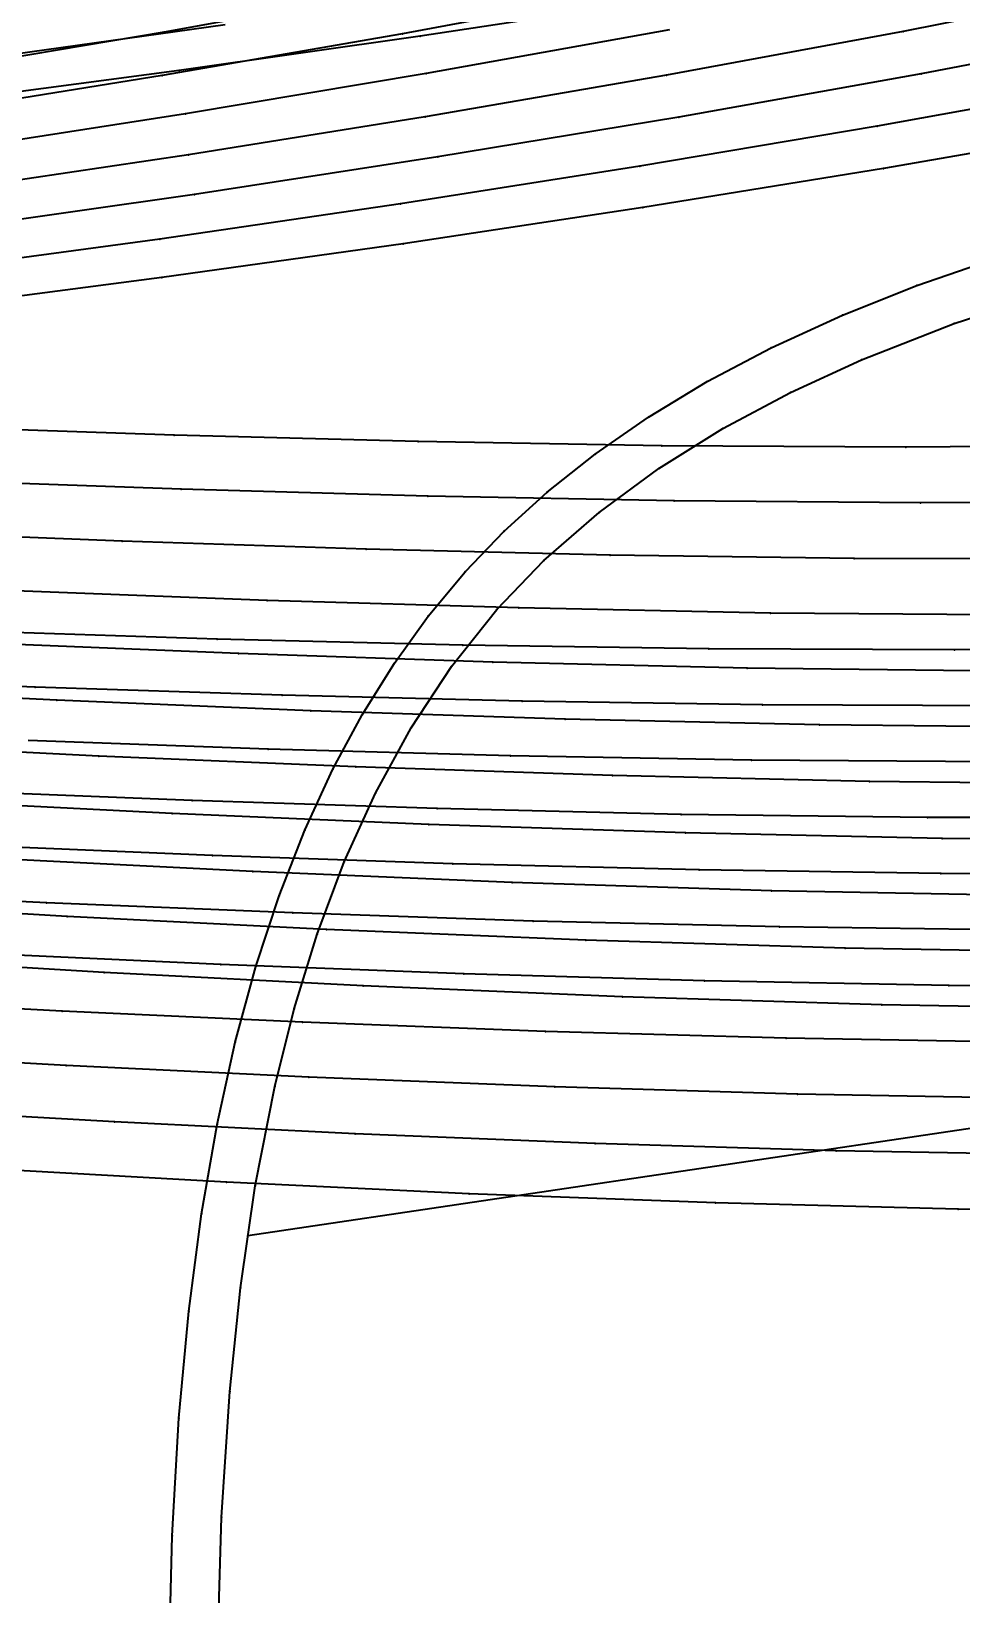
# Model space of a CAD drawing. Extents: x -2408 to 1029, y -526 to 2095.
# Drawn here: x 74.6 to 132.8, y 660.7 to 758.6 of the extents above; entities that cross this region are included whole.
import ezdxf

# ---------------------------------------------------------------- set-up
doc = ezdxf.new("R2010")
doc.units = 0

# ---------------------------------------------------------------- blocks, each defined once
blk = doc.blocks.new(' -30')
at = {"layer": '1'}
blk.add_lwpolyline([(-163.454082, 298.815083), (-162.016418, 283.780372), (-160.436096, 268.558598), (-173.768204, 266.649445), (-188.667498, 264.712024), (-203.19989, 263.048262), (-216.107723, 261.813037), (-229.421255, 260.78349), (-243.263953, 259.962451), (-257.471019, 259.367945), (-272.871859, 258.980271), (-288.252151, 258.829027), (-303.657875, 258.883488), (-319.057422, 259.1144), (-334.458205, 259.495196), (-349.768717, 259.996987)], dxfattribs=at)
at = {"layer": '14'}
blk.add_lwpolyline([(-173.270542, 300.511935), (-171.882557, 285.575774), (-171.312866, 279.854584), (-173.497036, 279.543347), (-187.889222, 277.624262), (-204.537502, 275.677619), (-215.577614, 274.602795), (-228.63946, 273.564135), (-243.901694, 272.646423), (-259.179873, 272.019393), (-274.610629, 271.65346), (-291.307569, 271.525076), (-306.589246, 271.6156), (-321.870087, 271.876495), (-337.149428, 272.281161), (-352.426916, 272.803001)], dxfattribs=at)
at = {"layer": '3'}
for p in [(-337.149428, 272.281161), (-321.870087, 271.876495), (-306.589246, 271.6156), (-291.307569, 271.525076), (-334.458205, 259.495196), (-319.057422, 259.1144), (-303.657875, 258.883488), (-288.252151, 258.829027)]:
    blk.add_point(p, dxfattribs=at)
blk = doc.blocks.new('0-30')
at = {"layer": '1'}
blk.add_lwpolyline([(-4.527335, 329.942394), (-4.311642, 338.338658), (-3.891638, 345.716569), (-3.27397, 352.414267), (-2.471314, 358.5206), (-1.497075, 364.114352), (-0.357804, 369.269882), (0.930721, 374.002062), (2.386743, 378.43129), (4.000717, 382.552005), (5.760856, 386.364188), (7.596124, 389.772288), (9.615115, 393.006946), (11.736747, 395.947567), (14.059085, 398.734563), (16.497363, 401.271966), (19.18562, 403.71423), (22.191461, 406.101699), (25.529087, 408.417798), (29.20501, 410.643886), (33.218057, 412.761767), (37.696333, 414.813899), (42.35638, 416.665216), (47.51731, 418.438788)], dxfattribs=at)
at = {"layer": '14'}
blk.add_lwpolyline([(-1.454027, 331.650939), (-1.210415, 339.522937), (-0.701693, 347.389843), (-0.032166, 353.88325), (0.897487, 360.26998), (2.12182, 366.503155), (3.336677, 371.347633), (4.779938, 376.039835), (6.469293, 380.555761), (8.422437, 384.871411), (10.657061, 388.962784), (13.190862, 392.805887), (16.041524, 396.376705), (18.980426, 399.431476), (22.445647, 402.451106), (26.195345, 405.203638), (30.203556, 407.704215), (34.44431, 409.967974), (38.891638, 412.010052), (44.701731, 414.273972), (50.743294, 416.244731)], dxfattribs=at)
at = {"layer": '2'}
blk.add_point((0.427626, 357.145462), dxfattribs=at)
at = {"layer": '3'}
for p in [(42.35638, 416.665216), (37.696333, 414.813899), (44.701731, 414.273972), (33.218057, 412.761767), (38.891638, 412.010052), (29.20501, 410.643886), (34.44431, 409.967974), (25.529087, 408.417798), (30.203556, 407.704215), (22.191461, 406.101699), (26.195345, 405.203638), (19.18562, 403.71423), (22.445647, 402.451106), (16.497363, 401.271966), (18.980426, 399.431476), (14.059085, 398.734563), (16.041524, 396.376705), (11.736747, 395.947567), (9.615115, 393.006946), (13.190862, 392.805887), (7.596124, 389.772288), (10.657061, 388.962784), (5.760856, 386.364188), (8.422437, 384.871411), (4.000717, 382.552005), (6.469293, 380.555761), (2.386743, 378.43129), (4.779938, 376.039835), (0.930721, 374.002062), (3.336677, 371.347633), (-0.357804, 369.269882), (2.12182, 366.503155), (-1.497075, 364.114352), (0.897487, 360.26998), (-2.471314, 358.5206), (-0.032166, 353.88325), (-3.27397, 352.414267), (-0.701693, 347.389843), (-3.891638, 345.716569), (-1.210415, 339.522937), (-4.311642, 338.338658)]:
    blk.add_point(p, dxfattribs=at)
at = {"layer": '8'}
blk.add_lwpolyline([(106.729412, 372.92263), (0.427626, 357.145462)], dxfattribs=at)
blk = doc.blocks.new(' -31')
at = {"layer": '1'}
blk.add_lwpolyline([(-159.505086, 309.225532), (-158.364278, 295.179276), (-156.923783, 280.141077), (-155.34255, 264.988613), (-168.96676, 263.096227), (-183.940818, 261.203966), (-198.581317, 259.566592), (-212.384872, 258.273596), (-226.352458, 257.223109), (-240.336739, 256.419421), (-255.126157, 255.825471), (-270.164629, 255.467386), (-285.251046, 255.329408), (-300.293742, 255.386478), (-315.345961, 255.613307), (-330.384005, 255.985714), (-345.867439, 256.497014), (-360.898203, 257.092448)], dxfattribs=at)
at = {"layer": '14'}
blk.add_lwpolyline([(-169.285467, 310.702537), (-168.19054, 297.006751), (-166.80255, 282.070584), (-166.232853, 276.349373), (-169.030517, 275.960264), (-184.036003, 274.012092), (-200.913119, 272.094213), (-212.156456, 271.031151), (-227.563698, 269.864774), (-242.994224, 269.007249), (-258.438914, 268.43259), (-274.469515, 268.107542), (-290.377555, 268.028432), (-305.823296, 268.152585), (-321.267783, 268.447564), (-336.710409, 268.887078), (-352.150871, 269.444846)], dxfattribs=at)
at = {"layer": '3'}
for p in [(-336.710409, 268.887078), (-321.267783, 268.447564), (-305.823296, 268.152585), (-290.377555, 268.028432), (-345.867439, 256.497014), (-330.384005, 255.985714), (-315.345961, 255.613307), (-300.293742, 255.386478)]:
    blk.add_point(p, dxfattribs=at)
blk = doc.blocks.new('0-31')
at = {"layer": '1'}
blk.add_lwpolyline([(-4.527335, 329.942394), (-4.311642, 338.338658), (-3.891638, 345.716569), (-3.27397, 352.414267), (-2.471314, 358.5206), (-1.497075, 364.114352), (-0.357804, 369.269882), (0.930721, 374.002062), (2.386743, 378.43129), (4.000717, 382.552005), (5.760856, 386.364188), (7.596124, 389.772288), (9.615115, 393.006946), (11.736747, 395.947567), (14.059085, 398.734563), (16.497363, 401.271966), (19.18562, 403.71423), (22.191461, 406.101699), (25.529087, 408.417798), (29.20501, 410.643886), (33.218057, 412.761767), (37.696333, 414.813899), (42.35638, 416.665216), (47.51731, 418.438788)], dxfattribs=at)
at = {"layer": '14'}
blk.add_lwpolyline([(-1.454027, 331.650939), (-1.210415, 339.522937), (-0.701693, 347.389843), (-0.032166, 353.88325), (0.897487, 360.26998), (2.12182, 366.503155), (3.336677, 371.347633), (4.779938, 376.039835), (6.469293, 380.555761), (8.422437, 384.871411), (10.657061, 388.962784), (13.190862, 392.805887), (16.041524, 396.376705), (18.980426, 399.431476), (22.445647, 402.451106), (26.195345, 405.203638), (30.203556, 407.704215), (34.44431, 409.967974), (38.891638, 412.010052), (44.701731, 414.273972), (50.743294, 416.244731)], dxfattribs=at)
at = {"layer": '2'}
blk.add_point((0.427626, 357.145462), dxfattribs=at)
at = {"layer": '3'}
for p in [(42.35638, 416.665216), (37.696333, 414.813899), (44.701731, 414.273972), (33.218057, 412.761767), (38.891638, 412.010052), (29.20501, 410.643886), (34.44431, 409.967974), (25.529087, 408.417798), (30.203556, 407.704215), (22.191461, 406.101699), (26.195345, 405.203638), (19.18562, 403.71423), (22.445647, 402.451106), (16.497363, 401.271966), (18.980426, 399.431476), (14.059085, 398.734563), (16.041524, 396.376705), (11.736747, 395.947567), (9.615115, 393.006946), (13.190862, 392.805887), (7.596124, 389.772288), (10.657061, 388.962784), (5.760856, 386.364188), (8.422437, 384.871411), (4.000717, 382.552005), (6.469293, 380.555761), (2.386743, 378.43129), (4.779938, 376.039835), (0.930721, 374.002062), (3.336677, 371.347633), (-0.357804, 369.269882), (2.12182, 366.503155), (-1.497075, 364.114352), (0.897487, 360.26998), (-2.471314, 358.5206), (-0.032166, 353.88325), (-3.27397, 352.414267), (-0.701693, 347.389843), (-3.891638, 345.716569), (-1.210415, 339.522937), (-4.311642, 338.338658)]:
    blk.add_point(p, dxfattribs=at)
at = {"layer": '8'}
blk.add_lwpolyline([(106.729412, 372.92263), (0.427626, 357.145462)], dxfattribs=at)
blk = doc.blocks.new(' -32')
at = {"layer": '1'}
blk.add_lwpolyline([(-154.369897, 304.961465), (-153.193956, 290.668181), (-151.742337, 275.636033), (-150.263939, 261.496391), (-153.708571, 261.013471), (-168.450219, 259.053157), (-183.336008, 257.243767), (-197.687022, 255.719759), (-211.804536, 254.470482), (-225.623599, 253.502201), (-240.282478, 252.738995), (-255.401476, 252.205891), (-270.583031, 251.904495), (-285.785296, 251.817501), (-300.969366, 251.923397), (-316.087234, 252.196246), (-331.265782, 252.614597), (-346.297519, 253.148879)], dxfattribs=at)
at = {"layer": '14'}
blk.add_lwpolyline([(-164.205472, 307.19735), (-163.110545, 293.501554), (-161.722555, 278.565384), (-161.152859, 272.844181), (-171.884485, 271.426653), (-187.269534, 269.579546), (-202.023873, 268.052843), (-217.265928, 266.790779), (-232.533419, 265.831239), (-247.818624, 265.150875), (-263.114051, 264.726334), (-279.247417, 264.530002), (-294.542984, 264.557211), (-309.835729, 264.767), (-325.125695, 265.134635), (-340.412701, 265.635379), (-355.696637, 266.244498)], dxfattribs=at)
at = {"layer": '3'}
for p in [(-340.412701, 265.635379), (-325.125695, 265.134635), (-309.835729, 264.767), (-294.542984, 264.557211), (-331.265782, 252.614597), (-316.087234, 252.196246), (-300.969366, 251.923397)]:
    blk.add_point(p, dxfattribs=at)
blk = doc.blocks.new('0-32')
at = {"layer": '1'}
blk.add_lwpolyline([(-4.527335, 329.942394), (-4.311642, 338.338658), (-3.891638, 345.716569), (-3.27397, 352.414267), (-2.471314, 358.5206), (-1.497075, 364.114352), (-0.357804, 369.269882), (0.930721, 374.002062), (2.386743, 378.43129), (4.000717, 382.552005), (5.760856, 386.364188), (7.596124, 389.772288), (9.615115, 393.006946), (11.736747, 395.947567), (14.059085, 398.734563), (16.497363, 401.271966), (19.18562, 403.71423), (22.191461, 406.101699), (25.529087, 408.417798), (29.20501, 410.643886), (33.218057, 412.761767), (37.696333, 414.813899), (42.35638, 416.665216), (47.51731, 418.438788)], dxfattribs=at)
at = {"layer": '14'}
blk.add_lwpolyline([(-1.454027, 331.650939), (-1.210415, 339.522937), (-0.701693, 347.389843), (-0.032166, 353.88325), (0.897487, 360.26998), (2.12182, 366.503155), (3.336677, 371.347633), (4.779938, 376.039835), (6.469293, 380.555761), (8.422437, 384.871411), (10.657061, 388.962784), (13.190862, 392.805887), (16.041524, 396.376705), (18.980426, 399.431476), (22.445647, 402.451106), (26.195345, 405.203638), (30.203556, 407.704215), (34.44431, 409.967974), (38.891638, 412.010052), (44.701731, 414.273972), (50.743294, 416.244731)], dxfattribs=at)
at = {"layer": '2'}
blk.add_point((0.427626, 357.145462), dxfattribs=at)
at = {"layer": '3'}
for p in [(42.35638, 416.665216), (37.696333, 414.813899), (44.701731, 414.273972), (33.218057, 412.761767), (38.891638, 412.010052), (29.20501, 410.643886), (34.44431, 409.967974), (25.529087, 408.417798), (30.203556, 407.704215), (22.191461, 406.101699), (26.195345, 405.203638), (19.18562, 403.71423), (22.445647, 402.451106), (16.497363, 401.271966), (18.980426, 399.431476), (14.059085, 398.734563), (16.041524, 396.376705), (11.736747, 395.947567), (9.615115, 393.006946), (13.190862, 392.805887), (7.596124, 389.772288), (10.657061, 388.962784), (5.760856, 386.364188), (8.422437, 384.871411), (4.000717, 382.552005), (6.469293, 380.555761), (2.386743, 378.43129), (4.779938, 376.039835), (0.930721, 374.002062), (3.336677, 371.347633), (-0.357804, 369.269882), (2.12182, 366.503155), (-1.497075, 364.114352), (0.897487, 360.26998), (-2.471314, 358.5206), (-0.032166, 353.88325), (-3.27397, 352.414267), (-0.701693, 347.389843), (-3.891638, 345.716569), (-1.210415, 339.522937), (-4.311642, 338.338658)]:
    blk.add_point(p, dxfattribs=at)
at = {"layer": '8'}
blk.add_lwpolyline([(106.729412, 372.92263), (0.427626, 357.145462)], dxfattribs=at)
blk = doc.blocks.new(' -33')
at = {"layer": '1'}
blk.add_lwpolyline([(-149.289863, 301.455777), (-148.1137, 287.160171), (-146.661804, 272.125559), (-145.182409, 257.976665), (-155.548079, 256.566324), (-170.503107, 254.684264), (-185.783142, 252.961854), (-200.115176, 251.589704), (-214.32995, 250.479434), (-229.089173, 249.582842), (-244.157703, 248.92773), (-259.464515, 248.511474), (-274.625652, 248.320708), (-289.938199, 248.329859), (-305.373061, 248.52567), (-320.68117, 248.884136), (-336.02926, 249.383467), (-351.329189, 249.996009)], dxfattribs=at)
at = {"layer": '14'}
blk.add_lwpolyline([(-159.125473, 303.692122), (-158.030542, 289.996333), (-156.64255, 275.060176), (-156.072855, 269.338989), (-160.223615, 268.786764), (-174.358701, 267.027997), (-189.189198, 265.377344), (-202.928383, 264.082616), (-218.663792, 262.907266), (-234.422247, 262.035139), (-250.195302, 261.442392), (-265.974819, 261.105171), (-283.202944, 261.000957), (-299.78551, 261.135663), (-315.557862, 261.451939), (-331.32772, 261.92457), (-347.094884, 262.526912)], dxfattribs=at)
at = {"layer": '3'}
for p in [(-331.32772, 261.92457), (-315.557862, 261.451939), (-299.78551, 261.135663), (-336.02926, 249.383467), (-320.68117, 248.884136), (-305.373061, 248.52567), (-289.938199, 248.329859)]:
    blk.add_point(p, dxfattribs=at)
blk = doc.blocks.new('0-33')
at = {"layer": '1'}
blk.add_lwpolyline([(-4.527335, 329.942394), (-4.311642, 338.338658), (-3.891638, 345.716569), (-3.27397, 352.414267), (-2.471314, 358.5206), (-1.497075, 364.114352), (-0.357804, 369.269882), (0.930721, 374.002062), (2.386743, 378.43129), (4.000717, 382.552005), (5.760856, 386.364188), (7.596124, 389.772288), (9.615115, 393.006946), (11.736747, 395.947567), (14.059085, 398.734563), (16.497363, 401.271966), (19.18562, 403.71423), (22.191461, 406.101699), (25.529087, 408.417798), (29.20501, 410.643886), (33.218057, 412.761767), (37.696333, 414.813899), (42.35638, 416.665216), (47.51731, 418.438788)], dxfattribs=at)
at = {"layer": '14'}
blk.add_lwpolyline([(-1.454027, 331.650939), (-1.210415, 339.522937), (-0.701693, 347.389843), (-0.032166, 353.88325), (0.897487, 360.26998), (2.12182, 366.503155), (3.336677, 371.347633), (4.779938, 376.039835), (6.469293, 380.555761), (8.422437, 384.871411), (10.657061, 388.962784), (13.190862, 392.805887), (16.041524, 396.376705), (18.980426, 399.431476), (22.445647, 402.451106), (26.195345, 405.203638), (30.203556, 407.704215), (34.44431, 409.967974), (38.891638, 412.010052), (44.701731, 414.273972), (50.743294, 416.244731)], dxfattribs=at)
at = {"layer": '2'}
blk.add_point((0.427626, 357.145462), dxfattribs=at)
at = {"layer": '3'}
for p in [(42.35638, 416.665216), (37.696333, 414.813899), (44.701731, 414.273972), (33.218057, 412.761767), (38.891638, 412.010052), (29.20501, 410.643886), (34.44431, 409.967974), (25.529087, 408.417798), (30.203556, 407.704215), (22.191461, 406.101699), (26.195345, 405.203638), (19.18562, 403.71423), (22.445647, 402.451106), (16.497363, 401.271966), (18.980426, 399.431476), (14.059085, 398.734563), (16.041524, 396.376705), (11.736747, 395.947567), (9.615115, 393.006946), (13.190862, 392.805887), (7.596124, 389.772288), (10.657061, 388.962784), (5.760856, 386.364188), (8.422437, 384.871411), (4.000717, 382.552005), (6.469293, 380.555761), (2.386743, 378.43129), (4.779938, 376.039835), (0.930721, 374.002062), (3.336677, 371.347633), (-0.357804, 369.269882), (2.12182, 366.503155), (-1.497075, 364.114352), (0.897487, 360.26998), (-2.471314, 358.5206), (-0.032166, 353.88325), (-3.27397, 352.414267), (-0.701693, 347.389843), (-3.891638, 345.716569), (-1.210415, 339.522937), (-4.311642, 338.338658)]:
    blk.add_point(p, dxfattribs=at)
at = {"layer": '8'}
blk.add_lwpolyline([(106.729412, 372.92263), (0.427626, 357.145462)], dxfattribs=at)
blk = doc.blocks.new(' -34')
at = {"layer": '1'}
for points in [[(104.830533, 934.115456), (89.846717, 931.384189), (74.719554, 928.832767)], [(-144.209831, 297.949718), (-143.033466, 283.649885), (-141.580909, 268.610875), (-140.094604, 254.406013), (-155.154587, 252.465787), (-170.09205, 250.67997), (-185.206604, 249.065115), (-199.566498, 247.759907), (-213.34521, 246.746862), (-227.741584, 245.937522), (-243.019098, 245.327724), (-258.463214, 244.946252), (-273.67236, 244.784969), (-289.120931, 244.822659), (-304.256387, 245.040184), (-319.700006, 245.427495), (-334.747222, 245.942588), (-350.182194, 246.587652)]]:
    blk.add_lwpolyline(points, dxfattribs=at)
at = {"layer": '14'}
blk.add_lwpolyline([(-154.045475, 300.186939), (-152.950549, 286.491151), (-151.562558, 271.554989), (-150.992861, 265.833778), (-159.889948, 264.691694), (-174.572395, 262.955322), (-190.269998, 261.322128), (-206.155078, 259.980263), (-222.066846, 258.950753), (-237.997576, 258.2106), (-253.93924, 257.736822), (-269.884111, 257.506427), (-285.433026, 257.495374), (-301.250033, 257.685547), (-317.185695, 258.059723), (-333.118419, 258.589917), (-349.048059, 259.248839)], dxfattribs=at)
at = {"layer": '3'}
for p in [(89.846717, 931.384189), (-333.118419, 258.589917), (-317.185695, 258.059723), (-301.250033, 257.685547), (-334.747222, 245.942588), (-319.700006, 245.427495), (-304.256387, 245.040184), (-289.120931, 244.822659)]:
    blk.add_point(p, dxfattribs=at)
blk = doc.blocks.new('0-34')
at = {"layer": '1'}
blk.add_lwpolyline([(-4.527335, 329.942394), (-4.311642, 338.338658), (-3.891638, 345.716569), (-3.27397, 352.414267), (-2.471314, 358.5206), (-1.497075, 364.114352), (-0.357804, 369.269882), (0.930721, 374.002062), (2.386743, 378.43129), (4.000717, 382.552005), (5.760856, 386.364188), (7.596124, 389.772288), (9.615115, 393.006946), (11.736747, 395.947567), (14.059085, 398.734563), (16.497363, 401.271966), (19.18562, 403.71423), (22.191461, 406.101699), (25.529087, 408.417798), (29.20501, 410.643886), (33.218057, 412.761767), (37.696333, 414.813899), (42.35638, 416.665216), (47.51731, 418.438788)], dxfattribs=at)
at = {"layer": '14'}
blk.add_lwpolyline([(-1.454027, 331.650939), (-1.210415, 339.522937), (-0.701693, 347.389843), (-0.032166, 353.88325), (0.897487, 360.26998), (2.12182, 366.503155), (3.336677, 371.347633), (4.779938, 376.039835), (6.469293, 380.555761), (8.422437, 384.871411), (10.657061, 388.962784), (13.190862, 392.805887), (16.041524, 396.376705), (18.980426, 399.431476), (22.445647, 402.451106), (26.195345, 405.203638), (30.203556, 407.704215), (34.44431, 409.967974), (38.891638, 412.010052), (44.701731, 414.273972), (50.743294, 416.244731)], dxfattribs=at)
at = {"layer": '2'}
blk.add_point((0.427626, 357.145462), dxfattribs=at)
at = {"layer": '3'}
for p in [(42.35638, 416.665216), (37.696333, 414.813899), (44.701731, 414.273972), (33.218057, 412.761767), (38.891638, 412.010052), (29.20501, 410.643886), (34.44431, 409.967974), (25.529087, 408.417798), (30.203556, 407.704215), (22.191461, 406.101699), (26.195345, 405.203638), (19.18562, 403.71423), (22.445647, 402.451106), (16.497363, 401.271966), (18.980426, 399.431476), (14.059085, 398.734563), (16.041524, 396.376705), (11.736747, 395.947567), (9.615115, 393.006946), (13.190862, 392.805887), (7.596124, 389.772288), (10.657061, 388.962784), (5.760856, 386.364188), (8.422437, 384.871411), (4.000717, 382.552005), (6.469293, 380.555761), (2.386743, 378.43129), (4.779938, 376.039835), (0.930721, 374.002062), (3.336677, 371.347633), (-0.357804, 369.269882), (2.12182, 366.503155), (-1.497075, 364.114352), (0.897487, 360.26998), (-2.471314, 358.5206), (-0.032166, 353.88325), (-3.27397, 352.414267), (-0.701693, 347.389843), (-3.891638, 345.716569), (-1.210415, 339.522937), (-4.311642, 338.338658)]:
    blk.add_point(p, dxfattribs=at)
at = {"layer": '8'}
blk.add_lwpolyline([(106.729412, 372.92263), (0.427626, 357.145462)], dxfattribs=at)
blk = doc.blocks.new(' -35')
at = {"layer": '1'}
for points in [[(119.596453, 934.051586), (104.785757, 931.276596), (89.728332, 928.65774), (74.835692, 926.259145)], [(-139.886102, 306.296855), (-139.129792, 294.443996), (-137.953181, 280.141638), (-136.500322, 265.099971), (-135.013094, 250.886536), (-148.183816, 249.209995), (-163.34766, 247.40342), (-178.555418, 245.770497), (-193.423369, 244.402106), (-207.70003, 243.334547), (-222.606377, 242.480514), (-237.875071, 241.853892), (-253.315107, 241.450995), (-268.624313, 241.263922), (-284.069524, 241.274969), (-299.213988, 241.469519), (-314.654661, 241.840707), (-329.710947, 242.348231), (-345.142515, 242.992943), (-360.569549, 243.738312)]]:
    blk.add_lwpolyline(points, dxfattribs=at)
at = {"layer": '14'}
blk.add_lwpolyline([(-149.62515, 307.705394), (-148.965471, 296.681728), (-147.870544, 282.985942), (-146.482553, 268.049785), (-145.912857, 262.328587), (-154.488624, 261.244094), (-168.833967, 259.566513), (-186.415748, 257.760559), (-201.040658, 256.536337), (-216.948158, 255.498262), (-232.874408, 254.742649), (-248.812289, 254.247945), (-264.754454, 253.992604), (-280.880338, 253.956486), (-296.723777, 254.127276), (-312.656107, 254.489153), (-328.585212, 255.014754), (-344.511006, 255.67678), (-360.433178, 256.447924)], dxfattribs=at)
at = {"layer": '3'}
for p in [(104.785757, 931.276596), (89.728332, 928.65774), (-344.511006, 255.67678), (-328.585212, 255.014754), (-312.656107, 254.489153), (-296.723777, 254.127276), (-345.142515, 242.992943), (-329.710947, 242.348231), (-314.654661, 241.840707), (-299.213988, 241.469519)]:
    blk.add_point(p, dxfattribs=at)
blk = doc.blocks.new('0-35')
at = {"layer": '1'}
blk.add_lwpolyline([(-4.527335, 329.942394), (-4.311642, 338.338658), (-3.891638, 345.716569), (-3.27397, 352.414267), (-2.471314, 358.5206), (-1.497075, 364.114352), (-0.357804, 369.269882), (0.930721, 374.002062), (2.386743, 378.43129), (4.000717, 382.552005), (5.760856, 386.364188), (7.596124, 389.772288), (9.615115, 393.006946), (11.736747, 395.947567), (14.059085, 398.734563), (16.497363, 401.271966), (19.18562, 403.71423), (22.191461, 406.101699), (25.529087, 408.417798), (29.20501, 410.643886), (33.218057, 412.761767), (37.696333, 414.813899), (42.35638, 416.665216), (47.51731, 418.438788)], dxfattribs=at)
at = {"layer": '14'}
blk.add_lwpolyline([(-1.454027, 331.650939), (-1.210415, 339.522937), (-0.701693, 347.389843), (-0.032166, 353.88325), (0.897487, 360.26998), (2.12182, 366.503155), (3.336677, 371.347633), (4.779938, 376.039835), (6.469293, 380.555761), (8.422437, 384.871411), (10.657061, 388.962784), (13.190862, 392.805887), (16.041524, 396.376705), (18.980426, 399.431476), (22.445647, 402.451106), (26.195345, 405.203638), (30.203556, 407.704215), (34.44431, 409.967974), (38.891638, 412.010052), (44.701731, 414.273972), (50.743294, 416.244731)], dxfattribs=at)
at = {"layer": '2'}
blk.add_point((0.427626, 357.145462), dxfattribs=at)
at = {"layer": '3'}
for p in [(42.35638, 416.665216), (37.696333, 414.813899), (44.701731, 414.273972), (33.218057, 412.761767), (38.891638, 412.010052), (29.20501, 410.643886), (34.44431, 409.967974), (25.529087, 408.417798), (30.203556, 407.704215), (22.191461, 406.101699), (26.195345, 405.203638), (19.18562, 403.71423), (22.445647, 402.451106), (16.497363, 401.271966), (18.980426, 399.431476), (14.059085, 398.734563), (16.041524, 396.376705), (11.736747, 395.947567), (9.615115, 393.006946), (13.190862, 392.805887), (7.596124, 389.772288), (10.657061, 388.962784), (5.760856, 386.364188), (8.422437, 384.871411), (4.000717, 382.552005), (6.469293, 380.555761), (2.386743, 378.43129), (4.779938, 376.039835), (0.930721, 374.002062), (3.336677, 371.347633), (-0.357804, 369.269882), (2.12182, 366.503155), (-1.497075, 364.114352), (0.897487, 360.26998), (-2.471314, 358.5206), (-0.032166, 353.88325), (-3.27397, 352.414267), (-0.701693, 347.389843), (-3.891638, 345.716569), (-1.210415, 339.522937), (-4.311642, 338.338658)]:
    blk.add_point(p, dxfattribs=at)
at = {"layer": '8'}
blk.add_lwpolyline([(106.729412, 372.92263), (0.427626, 357.145462)], dxfattribs=at)
blk = doc.blocks.new(' -36')
at = {"layer": '1'}
for points in [[(121.520277, 931.529785), (106.279591, 928.778564), (91.196515, 926.253528), (76.000404, 923.896584)], [(-134.806107, 302.791637), (-134.049793, 290.938792), (-132.873163, 276.636424), (-131.420318, 261.594737), (-129.930525, 247.356567), (-138.570311, 246.265114), (-153.43669, 244.482467), (-168.547746, 242.816848), (-183.553624, 241.367204), (-197.968038, 240.204386), (-212.494343, 239.281362), (-227.553251, 238.56932), (-242.984668, 238.071787), (-258.057404, 237.794367), (-273.530172, 237.708608), (-288.605063, 237.810626), (-303.923887, 238.095778), (-318.992565, 238.538278), (-334.219421, 239.124982), (-349.278421, 239.819537)]]:
    blk.add_lwpolyline(points, dxfattribs=at)
at = {"layer": '14'}
blk.add_lwpolyline([(-144.545154, 304.200206), (-143.885473, 293.176541), (-142.790545, 279.480752), (-141.402557, 264.544584), (-140.832863, 258.823376), (-150.317204, 257.645843), (-164.997867, 255.964856), (-182.79132, 254.177153), (-197.433485, 252.977184), (-213.506301, 251.948596), (-229.597429, 251.199497), (-245.700077, 250.708956), (-261.807222, 250.456054), (-278.509738, 250.422894), (-293.588987, 250.585537), (-309.685441, 250.95273), (-325.778396, 251.493127), (-341.867605, 252.178226), (-357.952893, 252.979528)], dxfattribs=at)
at = {"layer": '3'}
for p in [(106.279591, 928.778564), (91.196515, 926.253528), (-341.867605, 252.178226), (-325.778396, 251.493127), (-309.685441, 250.95273), (-293.588987, 250.585537), (-334.219421, 239.124982), (-318.992565, 238.538278), (-303.923887, 238.095778), (-288.605063, 237.810626)]:
    blk.add_point(p, dxfattribs=at)
blk = doc.blocks.new('0-36')
at = {"layer": '1'}
blk.add_lwpolyline([(-4.527335, 329.942394), (-4.311642, 338.338658), (-3.891638, 345.716569), (-3.27397, 352.414267), (-2.471314, 358.5206), (-1.497075, 364.114352), (-0.357804, 369.269882), (0.930721, 374.002062), (2.386743, 378.43129), (4.000717, 382.552005), (5.760856, 386.364188), (7.596124, 389.772288), (9.615115, 393.006946), (11.736747, 395.947567), (14.059085, 398.734563), (16.497363, 401.271966), (19.18562, 403.71423), (22.191461, 406.101699), (25.529087, 408.417798), (29.20501, 410.643886), (33.218057, 412.761767), (37.696333, 414.813899), (42.35638, 416.665216), (47.51731, 418.438788)], dxfattribs=at)
at = {"layer": '14'}
blk.add_lwpolyline([(-1.454027, 331.650939), (-1.210415, 339.522937), (-0.701693, 347.389843), (-0.032166, 353.88325), (0.897487, 360.26998), (2.12182, 366.503155), (3.336677, 371.347633), (4.779938, 376.039835), (6.469293, 380.555761), (8.422437, 384.871411), (10.657061, 388.962784), (13.190862, 392.805887), (16.041524, 396.376705), (18.980426, 399.431476), (22.445647, 402.451106), (26.195345, 405.203638), (30.203556, 407.704215), (34.44431, 409.967974), (38.891638, 412.010052), (44.701731, 414.273972), (50.743294, 416.244731)], dxfattribs=at)
at = {"layer": '2'}
blk.add_point((0.427626, 357.145462), dxfattribs=at)
at = {"layer": '3'}
for p in [(42.35638, 416.665216), (37.696333, 414.813899), (44.701731, 414.273972), (33.218057, 412.761767), (38.891638, 412.010052), (29.20501, 410.643886), (34.44431, 409.967974), (25.529087, 408.417798), (30.203556, 407.704215), (22.191461, 406.101699), (26.195345, 405.203638), (19.18562, 403.71423), (22.445647, 402.451106), (16.497363, 401.271966), (18.980426, 399.431476), (14.059085, 398.734563), (16.041524, 396.376705), (11.736747, 395.947567), (9.615115, 393.006946), (13.190862, 392.805887), (7.596124, 389.772288), (10.657061, 388.962784), (5.760856, 386.364188), (8.422437, 384.871411), (4.000717, 382.552005), (6.469293, 380.555761), (2.386743, 378.43129), (4.779938, 376.039835), (0.930721, 374.002062), (3.336677, 371.347633), (-0.357804, 369.269882), (2.12182, 366.503155), (-1.497075, 364.114352), (0.897487, 360.26998), (-2.471314, 358.5206), (-0.032166, 353.88325), (-3.27397, 352.414267), (-0.701693, 347.389843), (-3.891638, 345.716569), (-1.210415, 339.522937), (-4.311642, 338.338658)]:
    blk.add_point(p, dxfattribs=at)
at = {"layer": '8'}
blk.add_lwpolyline([(106.729412, 372.92263), (0.427626, 357.145462)], dxfattribs=at)
blk = doc.blocks.new(' -37')
at = {"layer": '1'}
for points in [[(151.222245, 934.417364), (136.163859, 931.425551), (121.347156, 928.678531), (106.217931, 926.068602), (91.393289, 923.693421), (76.20749, 921.436391)], [(-129.725852, 299.281603), (-128.969738, 287.432878), (-127.792769, 273.126968), (-126.339501, 258.081565), (-124.848623, 243.833447), (-132.902597, 242.83007), (-147.815277, 241.063317), (-162.845153, 239.418607), (-177.861629, 237.967491), (-192.76397, 236.759187), (-207.819563, 235.797054), (-222.888971, 235.077212), (-238.295454, 234.568414), (-253.378787, 234.274336), (-268.404967, 234.16699), (-283.49094, 234.240524), (-298.806344, 234.499671), (-313.886493, 234.923621), (-329.108117, 235.499975), (-344.17805, 236.194615), (-359.495093, 237.001945)]]:
    blk.add_lwpolyline(points, dxfattribs=at)
at = {"layer": '14'}
blk.add_lwpolyline([(-139.465151, 300.694981), (-138.805472, 289.67131), (-137.710544, 275.975522), (-136.322554, 261.039368), (-135.752859, 255.318184), (-146.420053, 254.017869), (-161.339272, 252.346026), (-176.877599, 250.800627), (-192.274008, 249.529257), (-208.342578, 248.491048), (-224.429376, 247.72602), (-240.528111, 247.214412), (-256.632188, 246.936475), (-273.912031, 246.875687), (-289.018482, 247.014346), (-305.112116, 247.361918), (-321.201719, 247.892464), (-337.287339, 248.577004), (-353.368721, 249.386542)], dxfattribs=at)
at = {"layer": '3'}
for p in [(136.163859, 931.425551), (121.347156, 928.678531), (106.217931, 926.068602), (91.393289, 923.693421), (-337.287339, 248.577004), (-321.201719, 247.892464), (-305.112116, 247.361918), (-289.018482, 247.014346), (-344.17805, 236.194615), (-329.108117, 235.499975), (-313.886493, 234.923621), (-298.806344, 234.499671)]:
    blk.add_point(p, dxfattribs=at)
blk = doc.blocks.new('0-37')
at = {"layer": '1'}
blk.add_lwpolyline([(-4.527335, 329.942394), (-4.311642, 338.338658), (-3.891638, 345.716569), (-3.27397, 352.414267), (-2.471314, 358.5206), (-1.497075, 364.114352), (-0.357804, 369.269882), (0.930721, 374.002062), (2.386743, 378.43129), (4.000717, 382.552005), (5.760856, 386.364188), (7.596124, 389.772288), (9.615115, 393.006946), (11.736747, 395.947567), (14.059085, 398.734563), (16.497363, 401.271966), (19.18562, 403.71423), (22.191461, 406.101699), (25.529087, 408.417798), (29.20501, 410.643886), (33.218057, 412.761767), (37.696333, 414.813899), (42.35638, 416.665216), (47.51731, 418.438788)], dxfattribs=at)
at = {"layer": '14'}
blk.add_lwpolyline([(-1.454027, 331.650939), (-1.210415, 339.522937), (-0.701693, 347.389843), (-0.032166, 353.88325), (0.897487, 360.26998), (2.12182, 366.503155), (3.336677, 371.347633), (4.779938, 376.039835), (6.469293, 380.555761), (8.422437, 384.871411), (10.657061, 388.962784), (13.190862, 392.805887), (16.041524, 396.376705), (18.980426, 399.431476), (22.445647, 402.451106), (26.195345, 405.203638), (30.203556, 407.704215), (34.44431, 409.967974), (38.891638, 412.010052), (44.701731, 414.273972), (50.743294, 416.244731)], dxfattribs=at)
at = {"layer": '2'}
blk.add_point((0.427626, 357.145462), dxfattribs=at)
at = {"layer": '3'}
for p in [(42.35638, 416.665216), (37.696333, 414.813899), (44.701731, 414.273972), (33.218057, 412.761767), (38.891638, 412.010052), (29.20501, 410.643886), (34.44431, 409.967974), (25.529087, 408.417798), (30.203556, 407.704215), (22.191461, 406.101699), (26.195345, 405.203638), (19.18562, 403.71423), (22.445647, 402.451106), (16.497363, 401.271966), (18.980426, 399.431476), (14.059085, 398.734563), (16.041524, 396.376705), (11.736747, 395.947567), (9.615115, 393.006946), (13.190862, 392.805887), (7.596124, 389.772288), (10.657061, 388.962784), (5.760856, 386.364188), (8.422437, 384.871411), (4.000717, 382.552005), (6.469293, 380.555761), (2.386743, 378.43129), (4.779938, 376.039835), (0.930721, 374.002062), (3.336677, 371.347633), (-0.357804, 369.269882), (2.12182, 366.503155), (-1.497075, 364.114352), (0.897487, 360.26998), (-2.471314, 358.5206), (-0.032166, 353.88325), (-3.27397, 352.414267), (-0.701693, 347.389843), (-3.891638, 345.716569), (-1.210415, 339.522937), (-4.311642, 338.338658)]:
    blk.add_point(p, dxfattribs=at)
at = {"layer": '8'}
blk.add_lwpolyline([(106.729412, 372.92263), (0.427626, 357.145462)], dxfattribs=at)
blk = doc.blocks.new(' -38')
at = {"layer": '1'}
for points in [[(152.248748, 931.626818), (137.299767, 928.769494), (122.109905, 926.061426), (107.010754, 923.557933), (91.761032, 921.210529), (76.654194, 919.053324)], [(-125.045996, 305.55323), (-124.646099, 295.781053), (-123.889788, 283.928371), (-122.71314, 269.625859), (-121.260281, 254.58402), (-119.770031, 240.341415), (-131.405594, 238.912487), (-146.292283, 237.186881), (-161.263516, 235.597447), (-176.41555, 234.192127), (-191.493505, 233.033374), (-206.683053, 232.119084), (-221.737434, 231.444546), (-236.947153, 230.977241), (-252.263757, 230.705862), (-267.480401, 230.620363), (-283.221517, 230.72439), (-298.095969, 231.001858), (-313.306125, 231.453257), (-328.724376, 232.067042), (-343.923283, 232.801981), (-359.254808, 233.646514)]]:
    blk.add_lwpolyline(points, dxfattribs=at)
at = {"layer": '14'}
blk.add_lwpolyline([(-134.736253, 306.878196), (-134.385155, 297.189808), (-133.725474, 286.166143), (-132.630545, 272.470356), (-131.242553, 257.534186), (-130.672855, 251.812973), (-140.714414, 250.602847), (-155.394026, 248.969688), (-170.92207, 247.425283), (-186.255913, 246.14239), (-202.486594, 245.070471), (-218.7361, 244.272098), (-234.99825, 243.727967), (-251.266861, 243.418773), (-267.535751, 243.325212), (-283.064163, 243.423407), (-299.726602, 243.743404), (-315.980931, 244.257619), (-332.230671, 244.940605), (-348.475948, 245.761698)], dxfattribs=at)
at = {"layer": '3'}
for p in [(137.299767, 928.769494), (122.109905, 926.061426), (107.010754, 923.557933), (91.761032, 921.210529), (-332.230671, 244.940605), (-315.980931, 244.257619), (-299.726602, 243.743404), (-343.923283, 232.801981), (-328.724376, 232.067042), (-313.306125, 231.453257), (-298.095969, 231.001858)]:
    blk.add_point(p, dxfattribs=at)
blk = doc.blocks.new('0-38')
at = {"layer": '1'}
blk.add_lwpolyline([(-4.527335, 329.942394), (-4.311642, 338.338658), (-3.891638, 345.716569), (-3.27397, 352.414267), (-2.471314, 358.5206), (-1.497075, 364.114352), (-0.357804, 369.269882), (0.930721, 374.002062), (2.386743, 378.43129), (4.000717, 382.552005), (5.760856, 386.364188), (7.596124, 389.772288), (9.615115, 393.006946), (11.736747, 395.947567), (14.059085, 398.734563), (16.497363, 401.271966), (19.18562, 403.71423), (22.191461, 406.101699), (25.529087, 408.417798), (29.20501, 410.643886), (33.218057, 412.761767), (37.696333, 414.813899), (42.35638, 416.665216), (47.51731, 418.438788)], dxfattribs=at)
at = {"layer": '14'}
blk.add_lwpolyline([(-1.454027, 331.650939), (-1.210415, 339.522937), (-0.701693, 347.389843), (-0.032166, 353.88325), (0.897487, 360.26998), (2.12182, 366.503155), (3.336677, 371.347633), (4.779938, 376.039835), (6.469293, 380.555761), (8.422437, 384.871411), (10.657061, 388.962784), (13.190862, 392.805887), (16.041524, 396.376705), (18.980426, 399.431476), (22.445647, 402.451106), (26.195345, 405.203638), (30.203556, 407.704215), (34.44431, 409.967974), (38.891638, 412.010052), (44.701731, 414.273972), (50.743294, 416.244731)], dxfattribs=at)
at = {"layer": '2'}
blk.add_point((0.427626, 357.145462), dxfattribs=at)
at = {"layer": '3'}
for p in [(42.35638, 416.665216), (37.696333, 414.813899), (44.701731, 414.273972), (33.218057, 412.761767), (38.891638, 412.010052), (29.20501, 410.643886), (34.44431, 409.967974), (25.529087, 408.417798), (30.203556, 407.704215), (22.191461, 406.101699), (26.195345, 405.203638), (19.18562, 403.71423), (22.445647, 402.451106), (16.497363, 401.271966), (18.980426, 399.431476), (14.059085, 398.734563), (16.041524, 396.376705), (11.736747, 395.947567), (9.615115, 393.006946), (13.190862, 392.805887), (7.596124, 389.772288), (10.657061, 388.962784), (5.760856, 386.364188), (8.422437, 384.871411), (4.000717, 382.552005), (6.469293, 380.555761), (2.386743, 378.43129), (4.779938, 376.039835), (0.930721, 374.002062), (3.336677, 371.347633), (-0.357804, 369.269882), (2.12182, 366.503155), (-1.497075, 364.114352), (0.897487, 360.26998), (-2.471314, 358.5206), (-0.032166, 353.88325), (-3.27397, 352.414267), (-0.701693, 347.389843), (-3.891638, 345.716569), (-1.210415, 339.522937), (-4.311642, 338.338658)]:
    blk.add_point(p, dxfattribs=at)
at = {"layer": '8'}
blk.add_lwpolyline([(106.729412, 372.92263), (0.427626, 357.145462)], dxfattribs=at)
blk = doc.blocks.new(' -39')
at = {"layer": '1'}
for points in [[(179.378019, 934.159646), (164.51737, 931.092732), (149.483109, 928.184177), (134.551585, 925.483686), (119.669525, 922.972593), (104.679576, 920.618055), (89.609161, 918.417101), (74.573508, 916.375308)], [(-119.966007, 302.048417), (-119.566144, 292.276634), (-118.809798, 280.423291), (-117.633191, 266.121346), (-116.180411, 251.080132), (-114.688721, 236.823578), (-129.21387, 235.074452), (-144.286499, 233.366975), (-159.325012, 231.824089), (-174.381808, 230.478986), (-189.564529, 229.361276), (-204.656353, 228.492047), (-219.817172, 227.843143), (-234.927285, 227.40199), (-250.405963, 227.144778), (-265.522311, 227.072712), (-280.556488, 227.176802), (-295.670474, 227.457406), (-310.780255, 227.907916), (-325.800826, 228.514159), (-340.89891, 229.258212), (-356.05892, 230.112318)]]:
    blk.add_lwpolyline(points, dxfattribs=at)
at = {"layer": '14'}
for points in [[(93.696294, 931.829309), (78.300347, 929.680899)], [(-129.656254, 303.373002), (-129.305154, 293.684608), (-128.645475, 282.660936), (-127.550548, 268.965145), (-126.162558, 254.028983), (-125.592861, 248.307781), (-135.287115, 247.153078), (-149.649166, 245.568557), (-165.000548, 244.04412), (-181.051967, 242.692704), (-197.278495, 241.611285), (-213.523687, 240.797512), (-229.781782, 240.233044), (-246.04702, 239.89954), (-262.313638, 239.778658), (-278.419943, 239.852064), (-295.109558, 240.141689), (-311.361035, 240.63668), (-327.607567, 241.311907), (-343.849207, 242.135809), (-360.086012, 243.076827)]]:
    blk.add_lwpolyline(points, dxfattribs=at)
at = {"layer": '3'}
for p in [(134.551585, 925.483686), (119.669525, 922.972593), (104.679576, 920.618055), (89.609161, 918.417101), (-343.849207, 242.135809), (-327.607567, 241.311907), (-311.361035, 240.63668), (-295.109558, 240.141689), (-340.89891, 229.258212), (-325.800826, 228.514159), (-310.780255, 227.907916), (-295.670474, 227.457406)]:
    blk.add_point(p, dxfattribs=at)
blk = doc.blocks.new('0-39')
at = {"layer": '1'}
blk.add_lwpolyline([(-4.527335, 329.942394), (-4.311642, 338.338658), (-3.891638, 345.716569), (-3.27397, 352.414267), (-2.471314, 358.5206), (-1.497075, 364.114352), (-0.357804, 369.269882), (0.930721, 374.002062), (2.386743, 378.43129), (4.000717, 382.552005), (5.760856, 386.364188), (7.596124, 389.772288), (9.615115, 393.006946), (11.736747, 395.947567), (14.059085, 398.734563), (16.497363, 401.271966), (19.18562, 403.71423), (22.191461, 406.101699), (25.529087, 408.417798), (29.20501, 410.643886), (33.218057, 412.761767), (37.696333, 414.813899), (42.35638, 416.665216), (47.51731, 418.438788)], dxfattribs=at)
at = {"layer": '14'}
blk.add_lwpolyline([(-1.454027, 331.650939), (-1.210415, 339.522937), (-0.701693, 347.389843), (-0.032166, 353.88325), (0.897487, 360.26998), (2.12182, 366.503155), (3.336677, 371.347633), (4.779938, 376.039835), (6.469293, 380.555761), (8.422437, 384.871411), (10.657061, 388.962784), (13.190862, 392.805887), (16.041524, 396.376705), (18.980426, 399.431476), (22.445647, 402.451106), (26.195345, 405.203638), (30.203556, 407.704215), (34.44431, 409.967974), (38.891638, 412.010052), (44.701731, 414.273972), (50.743294, 416.244731)], dxfattribs=at)
at = {"layer": '2'}
blk.add_point((0.427626, 357.145462), dxfattribs=at)
at = {"layer": '3'}
for p in [(42.35638, 416.665216), (37.696333, 414.813899), (44.701731, 414.273972), (33.218057, 412.761767), (38.891638, 412.010052), (29.20501, 410.643886), (34.44431, 409.967974), (25.529087, 408.417798), (30.203556, 407.704215), (22.191461, 406.101699), (26.195345, 405.203638), (19.18562, 403.71423), (22.445647, 402.451106), (16.497363, 401.271966), (18.980426, 399.431476), (14.059085, 398.734563), (16.041524, 396.376705), (11.736747, 395.947567), (9.615115, 393.006946), (13.190862, 392.805887), (7.596124, 389.772288), (10.657061, 388.962784), (5.760856, 386.364188), (8.422437, 384.871411), (4.000717, 382.552005), (6.469293, 380.555761), (2.386743, 378.43129), (4.779938, 376.039835), (0.930721, 374.002062), (3.336677, 371.347633), (-0.357804, 369.269882), (2.12182, 366.503155), (-1.497075, 364.114352), (0.897487, 360.26998), (-2.471314, 358.5206), (-0.032166, 353.88325), (-3.27397, 352.414267), (-0.701693, 347.389843), (-3.891638, 345.716569), (-1.210415, 339.522937), (-4.311642, 338.338658)]:
    blk.add_point(p, dxfattribs=at)
at = {"layer": '8'}
blk.add_lwpolyline([(106.729412, 372.92263), (0.427626, 357.145462)], dxfattribs=at)
blk = doc.blocks.new(' -40')
at = {"layer": '1'}
for points in [[(195.139151, 934.415675), (180.075409, 931.231853), (165.094208, 928.257321), (149.997971, 925.449177), (134.949883, 922.834172), (119.872913, 920.391159), (104.860191, 918.126152), (89.722584, 916.000608), (74.577923, 914.021083)], [(-114.885964, 298.541691), (-114.485981, 288.76837), (-113.72976, 276.917634), (-112.552935, 262.613457), (-111.099894, 247.569874), (-109.606695, 233.299084), (-120.718714, 231.970437), (-135.878831, 230.253311), (-151.086638, 228.667434), (-166.247526, 227.274196), (-181.281211, 226.113165), (-196.477338, 225.179362), (-211.493039, 224.478524), (-226.709385, 223.975287), (-241.930854, 223.663108), (-257.333499, 223.527116), (-272.55804, 223.568416), (-288.016999, 223.790635), (-303.236492, 224.186475), (-318.66093, 224.764485), (-333.868077, 225.489849), (-349.184174, 226.344599)]]:
    blk.add_lwpolyline(points, dxfattribs=at)
at = {"layer": '14'}
for points in [[(120.859171, 933.40286), (105.916393, 931.116184), (90.822012, 928.967868), (75.836225, 926.983167)], [(-124.576249, 299.867771), (-124.225149, 290.179379), (-123.56547, 279.155712), (-122.470542, 265.459926), (-121.082552, 250.523774), (-120.512857, 244.802589), (-131.364567, 243.530493), (-145.973928, 241.948964), (-161.375069, 240.449098), (-178.165467, 239.068126), (-194.390928, 238.016067), (-210.634097, 237.223517), (-226.889595, 236.672999), (-243.152042, 236.347037), (-259.416059, 236.228154), (-276.099545, 236.30405), (-292.816006, 236.59253), (-309.06414, 237.092658), (-325.306849, 237.780877), (-341.544276, 238.624586), (-357.77664, 239.591187)]]:
    blk.add_lwpolyline(points, dxfattribs=at)
at = {"layer": '3'}
for p in [(105.916393, 931.116184), (90.822012, 928.967868), (134.949883, 922.834172), (119.872913, 920.391159), (104.860191, 918.126152), (89.722584, 916.000608), (-341.544276, 238.624586), (-325.306849, 237.780877), (-309.06414, 237.092658), (-292.816006, 236.59253), (-333.868077, 225.489849), (-318.66093, 224.764485), (-303.236492, 224.186475), (-288.016999, 223.790635)]:
    blk.add_point(p, dxfattribs=at)
blk = doc.blocks.new('0-40')
at = {"layer": '1'}
blk.add_lwpolyline([(-4.527335, 329.942394), (-4.311642, 338.338658), (-3.891638, 345.716569), (-3.27397, 352.414267), (-2.471314, 358.5206), (-1.497075, 364.114352), (-0.357804, 369.269882), (0.930721, 374.002062), (2.386743, 378.43129), (4.000717, 382.552005), (5.760856, 386.364188), (7.596124, 389.772288), (9.615115, 393.006946), (11.736747, 395.947567), (14.059085, 398.734563), (16.497363, 401.271966), (19.18562, 403.71423), (22.191461, 406.101699), (25.529087, 408.417798), (29.20501, 410.643886), (33.218057, 412.761767), (37.696333, 414.813899), (42.35638, 416.665216), (47.51731, 418.438788)], dxfattribs=at)
at = {"layer": '14'}
blk.add_lwpolyline([(-1.454027, 331.650939), (-1.210415, 339.522937), (-0.701693, 347.389843), (-0.032166, 353.88325), (0.897487, 360.26998), (2.12182, 366.503155), (3.336677, 371.347633), (4.779938, 376.039835), (6.469293, 380.555761), (8.422437, 384.871411), (10.657061, 388.962784), (13.190862, 392.805887), (16.041524, 396.376705), (18.980426, 399.431476), (22.445647, 402.451106), (26.195345, 405.203638), (30.203556, 407.704215), (34.44431, 409.967974), (38.891638, 412.010052), (44.701731, 414.273972), (50.743294, 416.244731)], dxfattribs=at)
at = {"layer": '2'}
blk.add_point((0.427626, 357.145462), dxfattribs=at)
at = {"layer": '3'}
for p in [(42.35638, 416.665216), (37.696333, 414.813899), (44.701731, 414.273972), (33.218057, 412.761767), (38.891638, 412.010052), (29.20501, 410.643886), (34.44431, 409.967974), (25.529087, 408.417798), (30.203556, 407.704215), (22.191461, 406.101699), (26.195345, 405.203638), (19.18562, 403.71423), (22.445647, 402.451106), (16.497363, 401.271966), (18.980426, 399.431476), (14.059085, 398.734563), (16.041524, 396.376705), (11.736747, 395.947567), (9.615115, 393.006946), (13.190862, 392.805887), (7.596124, 389.772288), (10.657061, 388.962784), (5.760856, 386.364188), (8.422437, 384.871411), (4.000717, 382.552005), (6.469293, 380.555761), (2.386743, 378.43129), (4.779938, 376.039835), (0.930721, 374.002062), (3.336677, 371.347633), (-0.357804, 369.269882), (2.12182, 366.503155), (-1.497075, 364.114352), (0.897487, 360.26998), (-2.471314, 358.5206), (-0.032166, 353.88325), (-3.27397, 352.414267), (-0.701693, 347.389843), (-3.891638, 345.716569), (-1.210415, 339.522937), (-4.311642, 338.338658)]:
    blk.add_point(p, dxfattribs=at)
at = {"layer": '8'}
blk.add_lwpolyline([(106.729412, 372.92263), (0.427626, 357.145462)], dxfattribs=at)

msp = doc.modelspace()

# ---------------------------------------------------------------- block references
at = {"layer": '1'}
for name, p in [(' -32', (420.69429, 460.98861)), (' -30', (420.69429, 460.98861)), (' -34', (420.69429, 460.98861)), (' -36', (420.69429, 460.98861)), (' -38', (420.69429, 460.98861)), (' -33', (420.69429, 460.98861)), (' -35', (420.69429, 460.98861)), (' -37', (420.69429, 460.98861)), (' -39', (420.69429, 460.98861)), (' -31', (420.69429, 460.98861)), (' -40', (420.69429, 460.98861)), (' -34', (-6.929678, -172.869999)), (' -38', (-6.951881, -172.870051)), (' -36', (-6.940789, -172.870126)), (' -39', (-6.957418, -172.869929)), (' -37', (-6.946326, -172.869989)), (' -35', (-6.935229, -172.87)), (' -40', (-6.962963, -172.869906)), ('0-32', (87.725171, 325.973948)), ('0-30', (87.725171, 325.973948)), ('0-31', (87.725171, 325.973948)), ('0-33', (87.725171, 325.973948)), ('0-34', (87.725171, 325.973948)), ('0-35', (87.725171, 325.973948)), ('0-36', (87.725171, 325.973948)), ('0-37', (87.725171, 325.973948)), ('0-38', (87.725171, 325.973948)), ('0-39', (87.725171, 325.973948)), ('0-40', (87.725171, 325.973948))]:
    msp.add_blockref(name, p, dxfattribs=at)

doc.saveas('drawing.dxf')
